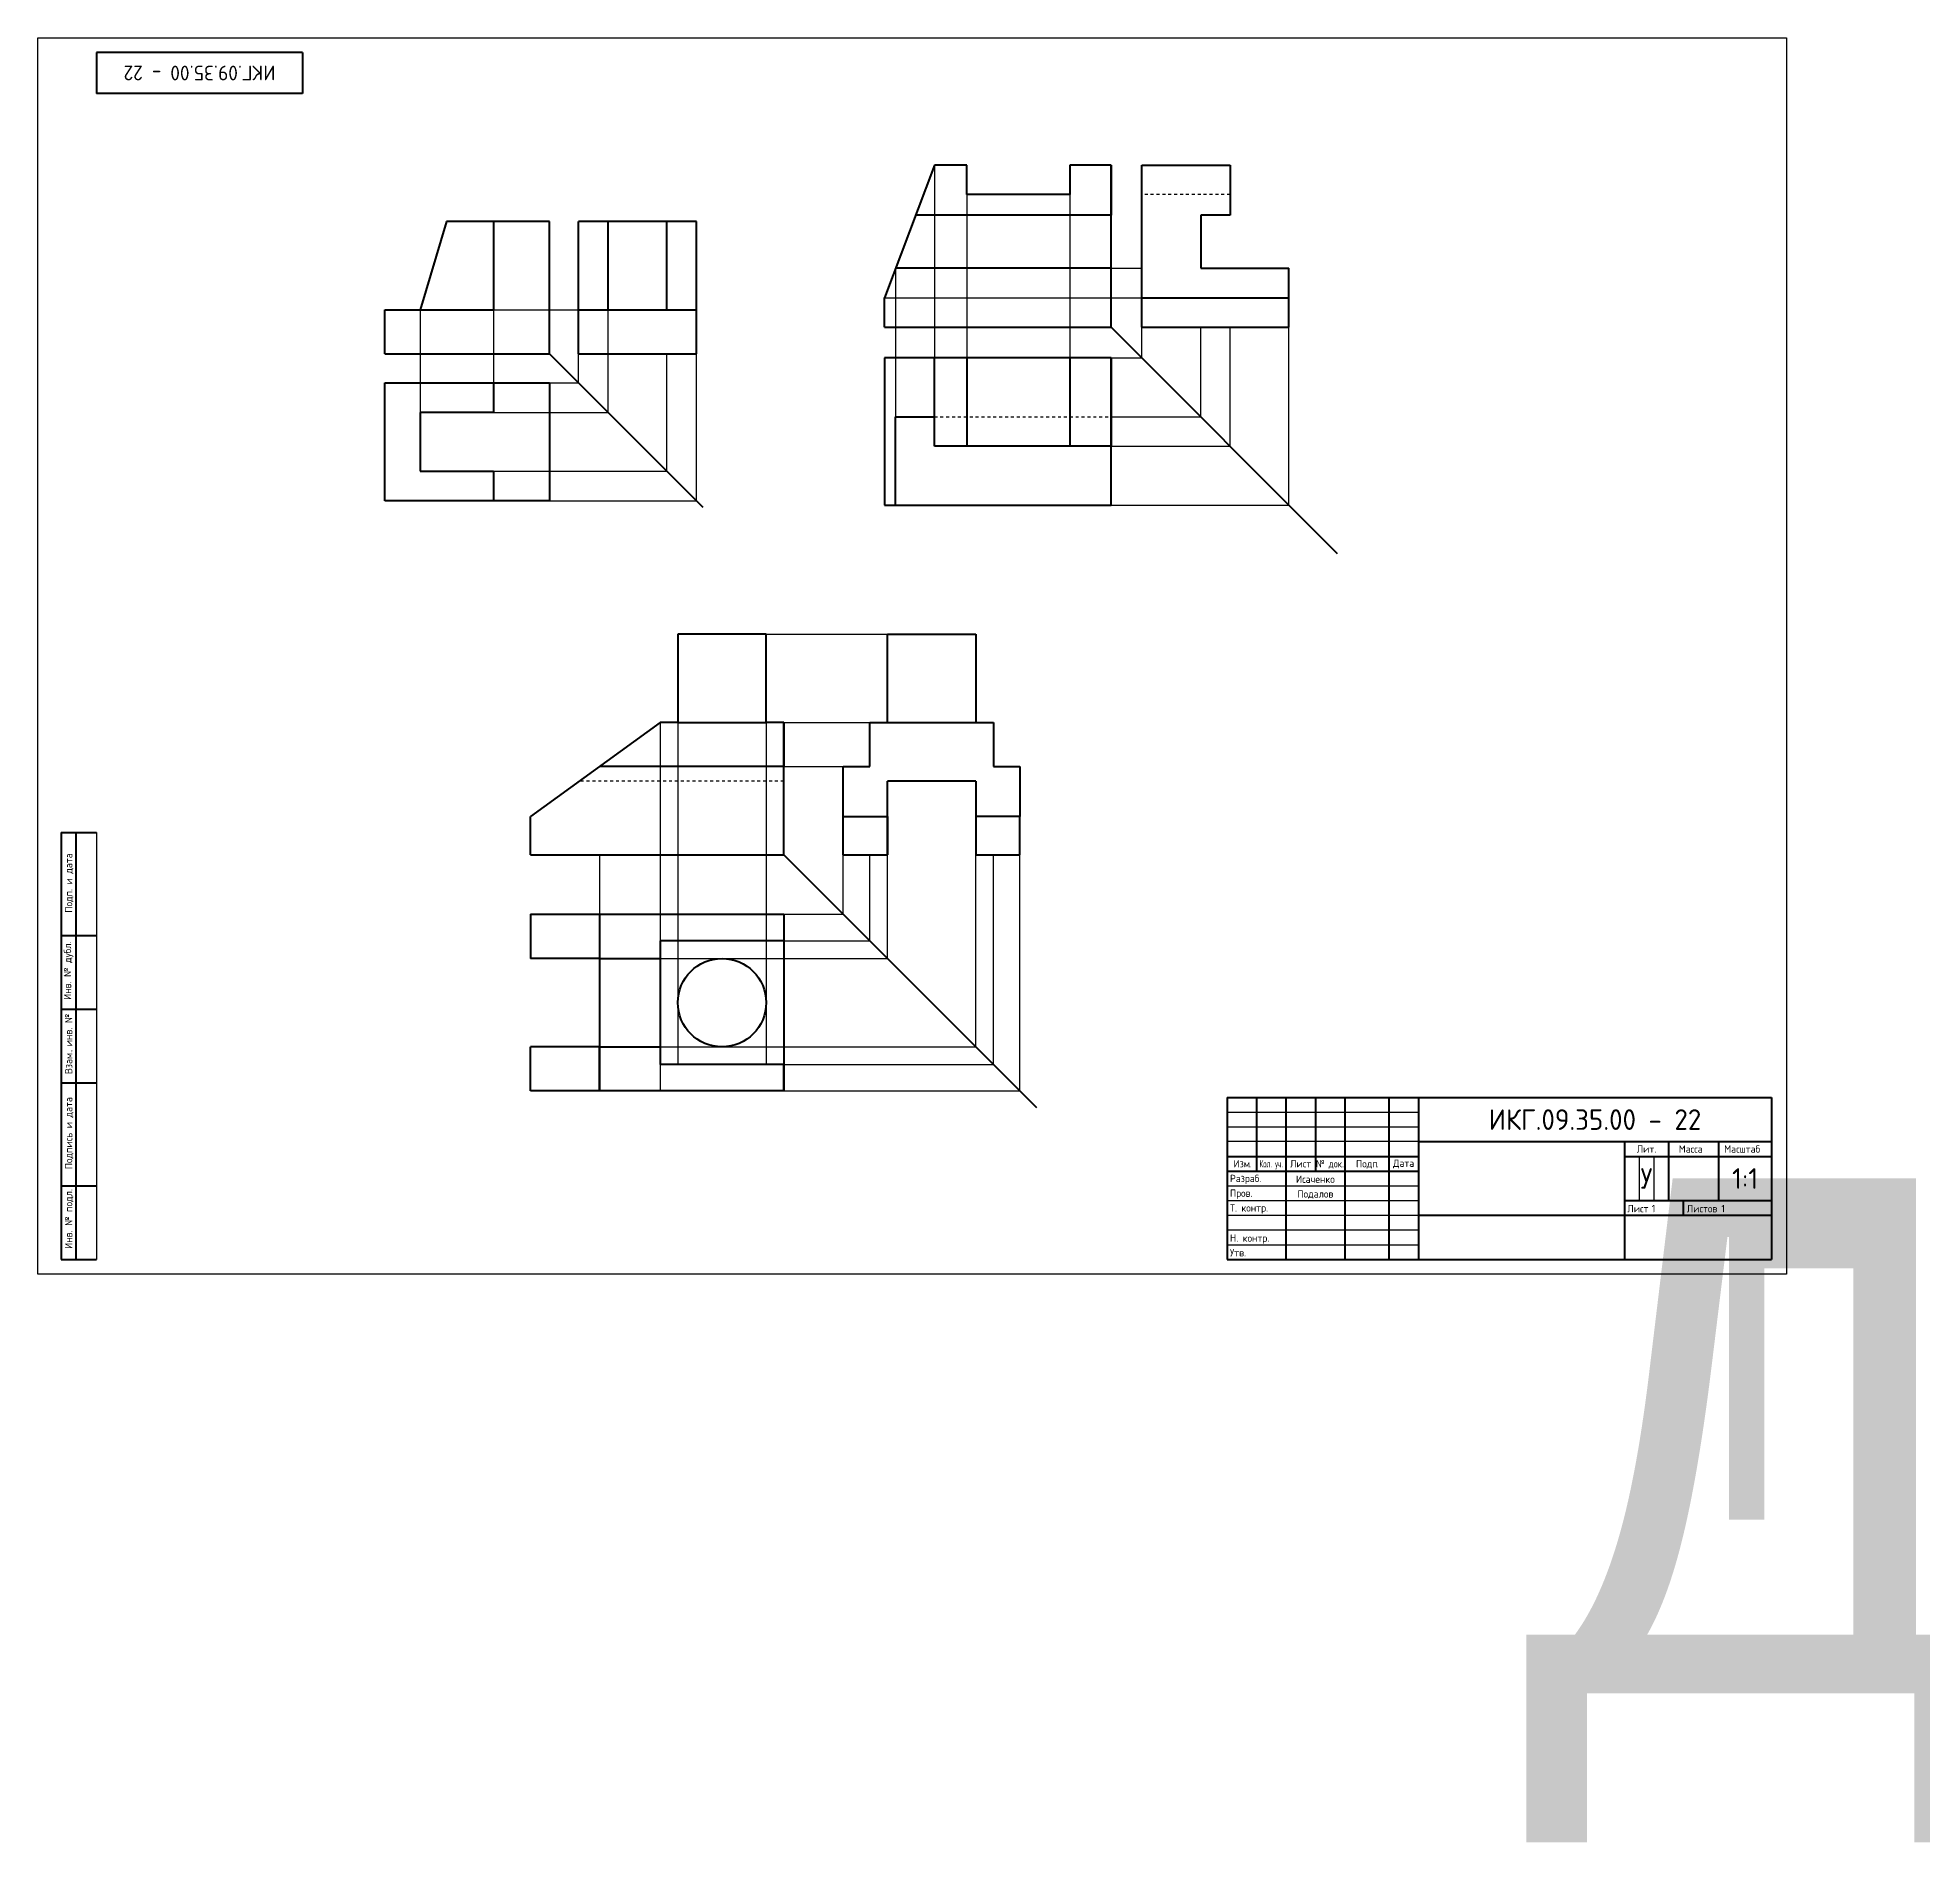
# Model space of a CAD drawing. Header units: millimetres. Extents: x 1453 to 2733, y 2066 to 2679.
# Drawn here: x 1453 to 2093, y 2066 to 2679 of the extents above; entities that cross this region are included whole.
import ezdxf
from ezdxf.enums import TextEntityAlignment as Align

# ---------------------------------------------------------------- set-up
doc = ezdxf.new("R2018")
doc.units = ezdxf.units.MM
doc.linetypes.add('JIS_02_1.0', pattern=[2, 1, -1])
for name, color, linetype in [('Линия связи', 92, 'Continuous'), ('Невидимая', 140, 'JIS_02_1.0'), ('форматки', 7, 'Continuous')]:
    doc.layers.add(name, color=color, linetype=linetype)
doc.layers.add('Основная', color=7, linetype='Continuous', lineweight=40)
doc.styles.add('GOST-2.304_Type-B', font='GOST Common.ttf')
doc.styles.get("Standard").update_dxf_attribs({"font": 'arial.ttf'})

# ---------------------------------------------------------------- blocks, each defined once
blk = doc.blocks.new('ACAD_SPDS_TB_18')
at = {"linetype": 'Continuous', "lineweight": 60}
for p, q in [((-12, 145), (0, 145)), ((-12, 145), (-12, 0)), ((-7, 145), (-7, 0)), ((-12, 110), (0, 110)), ((-12, 85), (0, 85)), ((-12, 60), (0, 60)), ((-12, 25), (0, 25)), ((-12, 0), (0, 0))]:
    blk.add_line(p, q, dxfattribs=at)
at = {"linetype": 'Continuous', "lineweight": 30}
blk.add_line((0, 145), (0, 0), dxfattribs=at)
at = {"style": 'GOST-2.304_Type-B'}
for s, p in [('Подп. и дата', (-8.25, 117.77)), ('Инв. № дубл.', (-8.62, 88.14)), ('Взам. инв. №', (-8.25, 62.96)), ('. ', (-8.25, 70.58)), ('Подпись и дата', (-8.25, 30.64)), ('Инв. № подл.', (-8.25, 3.57))]:
    blk.add_text(s, height=2.5, rotation=90, dxfattribs=at).set_placement(p)
for tag, p in [('ПОДП_ДАТА_2', (-3.5, 127.5)), ('ИНВ_Н_ДУБЛ', (-3.65, 97.5)), ('ВЗАМ_ИНВ_Н', (-3.5, 71.94)), ('ПОДП_ДАТА_1', (-3.5, 42.5)), ('ИНВ_НОМ_ПОДЛ', (-3.5, 12.5))]:
    blk.add_attdef(tag, text='', height=2.5, rotation=90, dxfattribs=at).set_placement(p, align=Align.MIDDLE_CENTER)
at = {"style": 'GOST-2.304_Type-B', "flags": 1}
blk.add_attdef('ИДЕНТИФИКАТОР_НАДПИСИ', (-12.12, -11.58), '', height=2.5, dxfattribs=at)
blk = doc.blocks.new('ACAD_SPDS_TB_08')
at = {"linetype": 'Continuous', "lineweight": 60}
for p, q in [((0, 0), (0, -14)), ((70, 0), (0, 0)), ((70, 0), (70, -14)), ((70, -14), (0, -14))]:
    blk.add_line(p, q, dxfattribs=at)
at = {"style": 'GOST-2.304_Type-B', "flags": 8}
blk.add_attdef('ОБОЗНАЧЕНИЕ_ДОКУМЕНТА', text='', height=5, dxfattribs=at).set_placement((35, -7), align=Align.MIDDLE_CENTER)
at = {"style": 'GOST-2.304_Type-B', "flags": 1}
blk.add_attdef('ИДЕНТИФИКАТОР_НАДПИСИ', (-0.4, -20.95), '', height=2.5, dxfattribs=at)
blk = doc.blocks.new('ACAD_SPDS_TB_06')
at = {"linetype": 'Continuous', "lineweight": 60}
for p, q in [((-185, 55), (0, 55)), ((-185, 55), (-185, 0)), ((-175, 55), (-175, 30)), ((-165, 55), (-165, 0)), ((-155, 55), (-155, 30)), ((-145, 55), (-145, 0)), ((-130, 55), (-130, 0)), ((-120, 55), (-120, 0)), ((0, 55), (0, 0)), ((-120, 40), (0, 40)), ((-185, 35), (-120, 35)), ((-185, 30), (-120, 30)), ((-120, 15), (0, 15)), ((-185, 0), (0, 0))]:
    blk.add_line(p, q, dxfattribs=at)
at = {"linetype": 'Continuous', "lineweight": 25}
for p, q in [((-185, 50), (-120, 50)), ((-185, 45), (-120, 45)), ((-185, 25), (-120, 25)), ((-185, 20), (-120, 20)), ((-185, 15), (-120, 15)), ((-185, 10), (-120, 10)), ((-185, 5), (-120, 5))]:
    blk.add_line(p, q, dxfattribs=at)
at = {"lineweight": 25}
blk.add_line((-120, 40), (-185, 40), dxfattribs=at)
at = {"lineweight": 60}
for p, q in [((-50, 40), (-50, 0)), ((-35, 40), (-35, 20)), ((-18, 40), (-18, 20)), ((-50, 35), (0, 35)), ((-50, 20), (0, 20)), ((-30, 20), (-30, 15))]:
    blk.add_line(p, q, dxfattribs=at)
for p, q in [((-45, 35), (-45, 20)), ((-40, 35), (-40, 20)), ((-130, 20), (-120, 20))]:
    blk.add_line(p, q)
at = {"style": 'GOST-2.304_Type-B'}
for s, p in [('Изм', (-180, 31.25)), ('Лист', (-160, 31.25)), ('Подп', (-137.5, 31.25)), ('Дата', (-125, 31.44))]:
    blk.add_text(s, height=2.5, dxfattribs=at).set_placement(p, align=Align.CENTER)
at = {"style": 'GOST-2.304_Type-B', "width": 0.70447}
blk.add_text('Кол. уч.', height=2.5, dxfattribs=at).set_placement((-174, 31.25), (-166, 31.25), align=Align.FIT)
at = {"style": 'GOST-2.304_Type-B', "width": 0.9}
blk.add_text('№ док.', height=2.5, dxfattribs=at).set_placement((-150, 31.25), align=Align.CENTER)
at = {"style": 'GOST-2.304_Type-B'}
for s, p in [('Разраб.', (-184, 26.25)), ('.', (-177.56, 31.25)), ('.', (-134.25, 31.25)), ('Пров.', (-184, 21.25)), ('Т. контр.', (-184, 16.25)), ('Лист', (-49.02, 16)), ('Листов', (-28.83, 16)), ('Н. контр.', (-184, 6)), ('Утв.', (-184, 1))]:
    blk.add_text(s, height=2.5, dxfattribs=at).set_placement(p)
at = {"linetype": 'Continuous', "char_height": 2.5, "attachment_point": 5, "style": 'GOST-2.304_Type-B'}
for s, insert, width in [('Лит.', (-42.5, 37.5), 14), ('Масса', (-27.5, 37.5), 14), ('Масштаб', (-10, 37.5), 19)]:
    blk.add_mtext(s, dxfattribs=dict(at, insert=insert, width=width))
at = {"style": 'GOST-2.304_Type-B'}
for tag, p, flags in [('ИДЕНТИФИКАТОР_НАДПИСИ', (-185.34, 60.88), 1), ('ЛИСТ', (-40.73, 16), 8), ('ЛИСТОВ', (-17.07, 16), 8)]:
    blk.add_attdef(tag, p, '', height=2.5, dxfattribs=dict(at, flags=flags))
at = {"style": 'GOST-2.304_Type-B', "flags": 8}
for tag, p in [('ИЗМ_4', (-180, 51)), ('ИЗМ_4_КОЛ_УЧ', (-170, 51)), ('ИЗМ_4_ЛИСТ', (-160, 51)), ('ИЗМ_4_N_ДОК', (-150, 51)), ('ИЗМ_4_ДАТА', (-125, 51)), ('ИЗМ_3', (-180, 46)), ('ИЗМ_3_КОЛ_УЧ', (-170, 46)), ('ИЗМ_3_ЛИСТ', (-160, 46)), ('ИЗМ_3_N_ДОК', (-150, 46)), ('ИЗМ_3_ДАТА', (-125, 46)), ('ИЗМ_2', (-180, 41)), ('ИЗМ_1', (-180, 36)), ('ИЗМ_2_КОЛ_УЧ', (-170, 41)), ('ИЗМ_1_КОЛ_УЧ', (-170, 36)), ('ИЗМ_2_ЛИСТ', (-160, 41)), ('ИЗМ_1_ЛИСТ', (-160, 36)), ('ИЗМ_2_N_ДОК', (-150, 41)), ('ИЗМ_1_N_ДОК', (-150, 36)), ('ИЗМ_2_ДАТА', (-125, 41)), ('ИЗМ_1_ДАТА', (-125, 36)), ('РАЗРАБ_ФИО', (-155, 26)), ('РАЗРАБ_ДАТА', (-125, 26)), ('ПРОВ_ФИО', (-155, 21)), ('ПРОВ_ДАТА', (-125, 21)), ('ДОЛЖНОСТЬ_1', (-175, 11)), ('ДОЛЖНОСТЬ_1_ФИО', (-155, 11)), ('ТКОНТР_ФИО', (-155, 16)), ('ДОЛЖНОСТЬ_1_ДАТА', (-125, 11)), ('ТКОНТР_ДАТА', (-125, 16)), ('НКОНТР_ФИО', (-155, 6)), ('НКОНТР_ДАТА', (-125, 6)), ('УТВ_ФИО', (-155, 1)), ('УТВ_ДАТА', (-125, 1))]:
    blk.add_attdef(tag, text='', height=2.5, dxfattribs=at).set_placement(p, align=Align.CENTER)
at = {"style": 'GOST-2.304_Type-B'}
blk.add_attdef('ОБОЗНАЧЕНИЕ_ДОКУМЕНТА', text='', height=5, dxfattribs=at).set_placement((-60, 47.5), align=Align.MIDDLE_CENTER)
at = {"lineweight": 30, "flags": 104}
for tag, p in [('НАИМЕНОВАНИЕ_ДОКУМЕНТА', (-85, 27.5)), ('ОБОЗНАЧЕНИЕ_МАТЕРИАЛА', (-85, 7.5)), ('НАИМЕНОВАНИЕ_ПРЕДПРИЯТИЯ', (-25, 7.5))]:
    blk.add_attdef(tag, text='', height=3.5, dxfattribs=at).set_placement(p, align=Align.MIDDLE_CENTER)
at = {"style": 'GOST-2.304_Type-B', "flags": 8}
for tag, p in [('Л1', (-47.5, 27.5)), ('Л2', (-42.5, 27.5)), ('Л3', (-37.5, 27.5)), ('МАССА', (-26.5, 27.5)), ('МАСШТАБ', (-9, 27.5))]:
    blk.add_attdef(tag, text='', height=2.5, dxfattribs=at).set_placement(p, align=Align.MIDDLE_CENTER)

msp = doc.modelspace()

# ---------------------------------------------------------------- linework, layer by layer
msp.add_lwpolyline([(1452.79, 2258.69), (1452.79, 2678.69), (2046.79, 2678.69), (2046.79, 2258.69), (1452.79, 2258.69)])
at = {"layer": 'Линия связи'}
for p, q in [((1757.39, 2635.37), (1757.39, 2569.92)), ((1768.39, 2635.37), (1768.39, 2539.92)), ((1803.39, 2635.37), (1803.39, 2539.92)), ((1744.17, 2600.37), (1744.17, 2519.92)), ((1817.39, 2600.37), (1827.84, 2600.37)), ((1636.53, 2561.4), (1636.53, 2594.53)), ((1740.39, 2590.37), (1827.84, 2590.37)), ((1582.66, 2586.27), (1582.66, 2551.4)), ((1607.66, 2586.27), (1607.66, 2561.4)), ((1607.66, 2586.27), (1636.53, 2586.27)), ((1646.53, 2551.4), (1646.53, 2586.27)), ((1827.84, 2569.92), (1827.84, 2580.37)), ((1847.84, 2549.92), (1847.84, 2580.37)), ((1857.84, 2539.92), (1857.84, 2580.37)), ((1877.84, 2519.92), (1877.84, 2580.37)), ((1666.53, 2531.4), (1666.53, 2571.27)), ((1676.53, 2521.4), (1676.53, 2571.27)), ((1817.39, 2569.92), (1827.84, 2569.92)), ((1626.66, 2561.4), (1636.53, 2561.4)), ((1607.66, 2551.4), (1646.53, 2551.4)), ((1817.39, 2549.92), (1847.84, 2549.92)), ((1817.39, 2539.92), (1857.84, 2539.92)), ((1607.66, 2531.4), (1666.53, 2531.4)), ((1626.66, 2521.4), (1676.53, 2521.4)), ((1817.39, 2519.92), (1877.84, 2519.92)), ((1700.24, 2476.09), (1741.43, 2476.09)), ((1664.24, 2446.09), (1664.24, 2320.91)), ((1670.24, 2446.09), (1670.24, 2329.91)), ((1700.24, 2446.09), (1700.24, 2329.91)), ((1706.24, 2446.09), (1735.43, 2446.09)), ((1706.24, 2431.09), (1726.43, 2431.09)), ((1643.62, 2401.09), (1643.62, 2320.91)), ((1726.43, 2380.91), (1726.43, 2401.09)), ((1735.43, 2371.91), (1735.43, 2401.09)), ((1741.43, 2365.91), (1741.43, 2401.09)), ((1771.43, 2335.91), (1771.43, 2401.09)), ((1777.43, 2329.91), (1777.43, 2401.09)), ((1786.43, 2320.91), (1786.43, 2401.09)), ((1706.24, 2380.91), (1726.43, 2380.91)), ((1706.24, 2371.91), (1735.43, 2371.91)), ((1643.62, 2365.91), (1741.43, 2365.91)), ((1643.62, 2335.91), (1771.43, 2335.91)), ((1706.24, 2329.91), (1777.43, 2329.91)), ((1706.24, 2320.91), (1786.43, 2320.91))]:
    msp.add_line(p, q, dxfattribs=at)
at = {"layer": 'Невидимая'}
for p, q in [((1857.84, 2625.37), (1827.84, 2625.37)), ((1757.39, 2549.92), (1817.39, 2549.92)), ((1706.24, 2426.09), (1636.74, 2426.09))]:
    msp.add_line(p, q, dxfattribs=at)
at = {"layer": 'Основная'}
for p, q in [((1757.39, 2635.37), (1740.39, 2590.37)), ((1768.39, 2635.37), (1757.39, 2635.37)), ((1768.39, 2625.37), (1768.39, 2635.37)), ((1817.39, 2635.37), (1803.39, 2635.37)), ((1803.39, 2635.37), (1803.39, 2625.37)), ((1817.39, 2600.37), (1817.39, 2635.37)), ((1817.39, 2635.37), (1817.39, 2618.37)), ((1827.84, 2580.37), (1827.84, 2635.37)), ((1827.84, 2635.37), (1857.84, 2635.37)), ((1857.84, 2635.37), (1857.84, 2618.37)), ((1803.39, 2625.37), (1768.39, 2625.37)), ((1817.39, 2618.37), (1750.97, 2618.37)), ((1857.84, 2618.37), (1847.84, 2618.37)), ((1847.84, 2618.37), (1847.84, 2600.37)), ((1591.66, 2616.27), (1582.66, 2586.27)), ((1607.66, 2616.27), (1591.66, 2616.27)), ((1626.66, 2616.27), (1607.66, 2616.27)), ((1607.66, 2616.27), (1607.66, 2586.27)), ((1626.66, 2571.27), (1626.66, 2616.27)), ((1636.53, 2571.27), (1636.53, 2616.27)), ((1676.53, 2616.27), (1636.53, 2616.27)), ((1646.53, 2586.27), (1646.53, 2616.27)), ((1666.53, 2586.27), (1666.53, 2616.27)), ((1676.53, 2571.27), (1676.53, 2616.27)), ((1757.39, 2600.37), (1744.17, 2600.37)), ((1817.39, 2600.37), (1757.39, 2600.37)), ((1817.39, 2580.37), (1817.39, 2600.37)), ((1847.84, 2600.37), (1877.84, 2600.37)), ((1877.84, 2580.37), (1877.84, 2600.37)), ((1740.39, 2580.37), (1740.39, 2590.37)), ((1827.84, 2590.37), (1877.84, 2590.37)), ((1570.66, 2571.27), (1570.66, 2586.27)), ((1570.66, 2586.27), (1582.66, 2586.27)), ((1582.66, 2586.27), (1607.66, 2586.27)), ((1636.53, 2586.27), (1676.53, 2586.27)), ((1740.39, 2580.37), (1817.39, 2580.37)), ((1817.39, 2580.37), (1894.24, 2503.52)), ((1827.84, 2580.37), (1877.84, 2580.37)), ((1570.66, 2571.27), (1626.66, 2571.27)), ((1626.66, 2571.27), (1678.76, 2519.17)), ((1636.53, 2571.27), (1676.53, 2571.27)), ((1740.39, 2569.92), (1740.39, 2519.92)), ((1817.39, 2569.92), (1740.39, 2569.92)), ((1757.39, 2539.92), (1757.39, 2569.92)), ((1768.39, 2569.92), (1768.39, 2539.92)), ((1803.39, 2569.92), (1803.39, 2539.92)), ((1817.39, 2519.92), (1817.39, 2569.92)), ((1817.39, 2569.92), (1817.39, 2539.92)), ((1570.66, 2561.4), (1626.66, 2561.4)), ((1570.66, 2521.4), (1570.66, 2561.4)), ((1607.66, 2561.4), (1607.66, 2551.4)), ((1626.66, 2561.4), (1626.66, 2521.4)), ((1607.66, 2551.4), (1582.66, 2551.4)), ((1582.66, 2551.4), (1582.66, 2531.4)), ((1744.17, 2519.92), (1744.17, 2549.92)), ((1744.17, 2549.92), (1757.39, 2549.92)), ((1817.39, 2539.92), (1757.39, 2539.92)), ((1582.66, 2531.4), (1607.66, 2531.4)), ((1607.66, 2531.4), (1607.66, 2521.4)), ((1626.66, 2521.4), (1570.66, 2521.4)), ((1740.39, 2519.92), (1817.39, 2519.92)), ((1700.24, 2476.09), (1670.24, 2476.09)), ((1670.24, 2476.09), (1670.24, 2446.09)), ((1700.24, 2446.09), (1700.24, 2476.09)), ((1741.43, 2446.09), (1741.43, 2476.09)), ((1741.43, 2476.09), (1771.43, 2476.09)), ((1771.43, 2476.09), (1771.43, 2446.09)), ((1664.24, 2446.09), (1620.24, 2414.09)), ((1670.24, 2446.09), (1664.24, 2446.09)), ((1670.24, 2446.09), (1700.24, 2446.09)), ((1706.24, 2446.09), (1700.24, 2446.09)), ((1706.24, 2431.09), (1706.24, 2446.09)), ((1706.24, 2446.09), (1706.24, 2431.09)), ((1735.43, 2431.09), (1735.43, 2446.09)), ((1735.43, 2446.09), (1741.43, 2446.09)), ((1741.43, 2446.09), (1771.43, 2446.09)), ((1771.43, 2446.09), (1777.43, 2446.09)), ((1777.43, 2446.09), (1777.43, 2431.09)), ((1706.24, 2431.09), (1643.62, 2431.09)), ((1706.24, 2401.09), (1706.24, 2431.09)), ((1726.43, 2414.09), (1726.43, 2431.09)), ((1726.43, 2431.09), (1735.43, 2431.09)), ((1777.43, 2431.09), (1786.43, 2431.09)), ((1786.43, 2431.09), (1786.43, 2414.09)), ((1741.43, 2401.09), (1741.43, 2426.09)), ((1771.43, 2426.09), (1741.43, 2426.09)), ((1771.43, 2426.09), (1771.43, 2414.09)), ((1620.24, 2401.09), (1620.24, 2414.09)), ((1726.43, 2401.09), (1726.43, 2414.09)), ((1726.43, 2414.09), (1741.43, 2414.09)), ((1741.43, 2414.09), (1741.43, 2401.09)), ((1786.43, 2414.09), (1771.43, 2414.09)), ((1771.43, 2414.09), (1771.43, 2401.09)), ((1786.43, 2401.09), (1786.43, 2414.09)), ((1620.24, 2401.09), (1706.24, 2401.09)), ((1706.24, 2401.09), (1792.08, 2315.26)), ((1726.43, 2401.09), (1741.43, 2401.09)), ((1771.43, 2401.09), (1786.43, 2401.09)), ((1620.24, 2380.91), (1706.24, 2380.91)), ((1620.24, 2380.91), (1620.24, 2365.91)), ((1643.62, 2380.91), (1643.62, 2365.91)), ((1706.24, 2380.91), (1706.24, 2320.91)), ((1706.24, 2371.91), (1664.24, 2371.91)), ((1664.24, 2371.91), (1664.24, 2329.91)), ((1643.62, 2365.91), (1620.24, 2365.91)), ((1643.62, 2365.91), (1643.62, 2320.91)), ((1643.62, 2365.91), (1664.24, 2365.91)), ((1620.24, 2320.91), (1620.24, 2335.91)), ((1643.62, 2335.91), (1620.24, 2335.91)), ((1643.62, 2320.91), (1643.62, 2335.91)), ((1643.62, 2335.91), (1664.24, 2335.91)), ((1706.24, 2329.91), (1664.24, 2329.91)), ((1706.24, 2320.91), (1706.24, 2329.91)), ((1706.24, 2320.91), (1620.24, 2320.91))]:
    msp.add_line(p, q, dxfattribs=at)
msp.add_circle((1685.24, 2350.91), 15, dxfattribs=at)

# ---------------------------------------------------------------- block references
msp.add_blockref('ACAD_SPDS_TB_18', (1472.79, 2263.69))
at = {"layer": 'форматки'}
ref = msp.add_blockref('ACAD_SPDS_TB_08', (1472.79, 2673.69), dxfattribs=at)
ref.add_attrib('ОБОЗНАЧЕНИЕ_ДОКУМЕНТА', 'ИКГ.09.35.00 - 22', dxfattribs={"layer": '0', "height": 5, "rotation": 180, "style": 'GOST-2.304_Type-B'}).set_placement((1507.79, 2666.69), align=Align.MIDDLE_CENTER)
ref = msp.add_blockref('ACAD_SPDS_TB_06', (2041.79, 2263.69), dxfattribs=at)
lines = msp.add_mtext('Детали', dxfattribs={"layer": '0', "insert": (1956.79, 2291.19), "char_height": 174.857, "attachment_point": 1})
ref.add_attrib('НАИМЕНОВАНИЕ_ДОКУМЕНТА', '', (1956.79, 2291.19), dxfattribs={"flags": 104}).embed_mtext(lines)
lines = msp.add_mtext('ГГУ МС-12', dxfattribs={"layer": '0', "insert": (2016.79, 2271.19), "char_height": 96, "attachment_point": 1})
ref.add_attrib('НАИМЕНОВАНИЕ_ПРЕДПРИЯТИЯ', '', (2016.79, 2271.19), dxfattribs={"flags": 104}).embed_mtext(lines)
ref.add_attrib('ОБОЗНАЧЕНИЕ_ДОКУМЕНТА', 'ИКГ.09.35.00 - 22', dxfattribs={"layer": '0', "height": 7, "style": 'GOST-2.304_Type-B'}).set_placement((1981.79, 2311.19), align=Align.MIDDLE_CENTER)
ref.add_attrib('ЛИСТ', '1', (2001.06, 2279.69), dxfattribs={"layer": '0', "height": 2.5, "style": 'GOST-2.304_Type-B'})
ref.add_attrib('ЛИСТОВ', '1', (2024.72, 2279.69), dxfattribs={"layer": '0', "height": 2.5, "style": 'GOST-2.304_Type-B'})
ref.add_attrib('МАСШТАБ', '1:1', dxfattribs={"layer": '0', "height": 7, "style": 'GOST-2.304_Type-B'}).set_placement((2032.79, 2291.19), align=Align.MIDDLE_CENTER)
ref.add_attrib('РАЗРАБ_ФИО', 'Исаченко', dxfattribs={"layer": '0', "height": 2.5, "style": 'GOST-2.304_Type-B'}).set_placement((1886.79, 2289.69), align=Align.CENTER)
ref.add_attrib('ПРОВ_ФИО', 'Подалов', dxfattribs={"layer": '0', "height": 2.5, "style": 'GOST-2.304_Type-B'}).set_placement((1886.79, 2284.69), align=Align.CENTER)
ref.add_attrib('Л2', 'У', dxfattribs={"layer": '0', "height": 7, "style": 'GOST-2.304_Type-B'}).set_placement((1999.29, 2291.19), align=Align.MIDDLE_CENTER)

doc.saveas('drawing.dxf')
